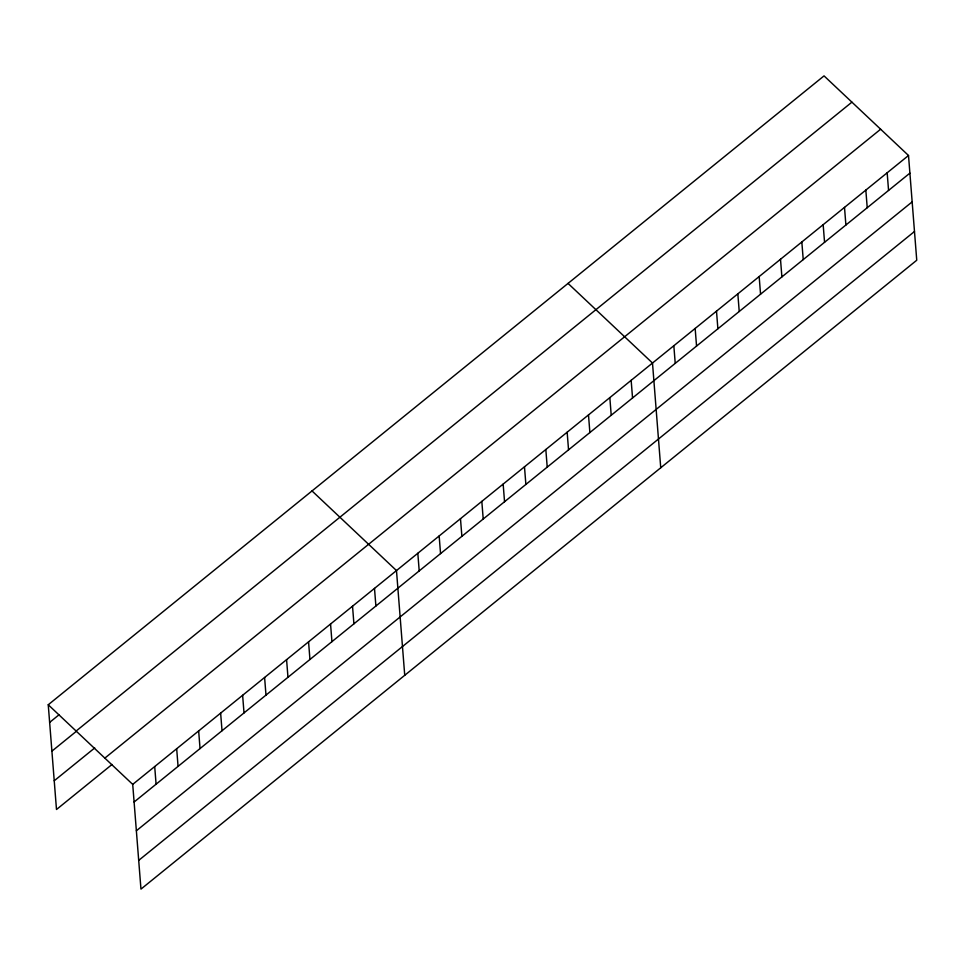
<?xml version="1.0" encoding="UTF-8"?>
<svg xmlns="http://www.w3.org/2000/svg" width="965" height="965" viewBox="0 0 965 965"><rect width="100%" height="100%" fill="white"/><g stroke="black" fill="none" stroke-linecap="round" stroke-linejoin="round"><path stroke-width="1.45" d="M48.25 704.764L824.038 75.885L908.511 155.498L916.75 260.236L140.962 889.115L132.712 784.388L48.25 704.764L56.489 809.502L112.024 764.485M49.637 722.399L58.889 714.896M76.126 731.048L851.914 102.157M51.905 751.144L76.199 731.446M54.233 780.757L94.727 747.935M104.847 758.116L880.635 129.226M132.712 784.388L908.511 155.498M134.099 802.024L909.899 173.133M136.367 830.769L912.154 201.878M138.695 860.382L914.482 231.491M568.035 283.408L652.497 363.033L660.736 467.76M312.021 490.944L396.482 570.568L404.733 675.295M887.173 172.795L888.56 190.431M865.834 190.093L867.221 207.716M844.508 207.379L845.895 225.014M823.169 224.676L824.556 242.311M801.831 241.974L803.23 259.609M780.504 259.271L781.891 276.895M759.166 276.557L760.553 294.192M737.839 293.855L739.226 311.49M716.5 311.152L717.888 328.788M695.162 328.45L696.549 346.073M673.835 345.735L675.223 363.371M631.158 380.331L632.545 397.954M609.832 397.616L611.219 415.252M588.493 414.914L589.88 432.549M567.155 432.211L568.542 449.847M545.828 449.509L547.215 467.132M524.49 466.795L525.877 484.43M503.151 484.092L504.55 501.728M481.825 501.39L483.212 519.025M460.486 518.688L461.873 536.311M439.159 535.973L440.547 553.608M417.821 553.271L419.208 570.906M374.504 588.385L375.892 606.02M352.527 606.201L353.914 623.836M330.549 624.017L331.936 641.653M308.559 641.834L309.946 659.469M286.581 659.662L287.968 677.285M264.603 677.478L265.99 695.114M242.625 695.295L244.012 712.93M220.635 713.111L222.022 730.746M198.657 730.927L200.044 748.563M176.679 748.756L178.067 766.379M154.702 766.572L156.089 784.207"/></g></svg>
